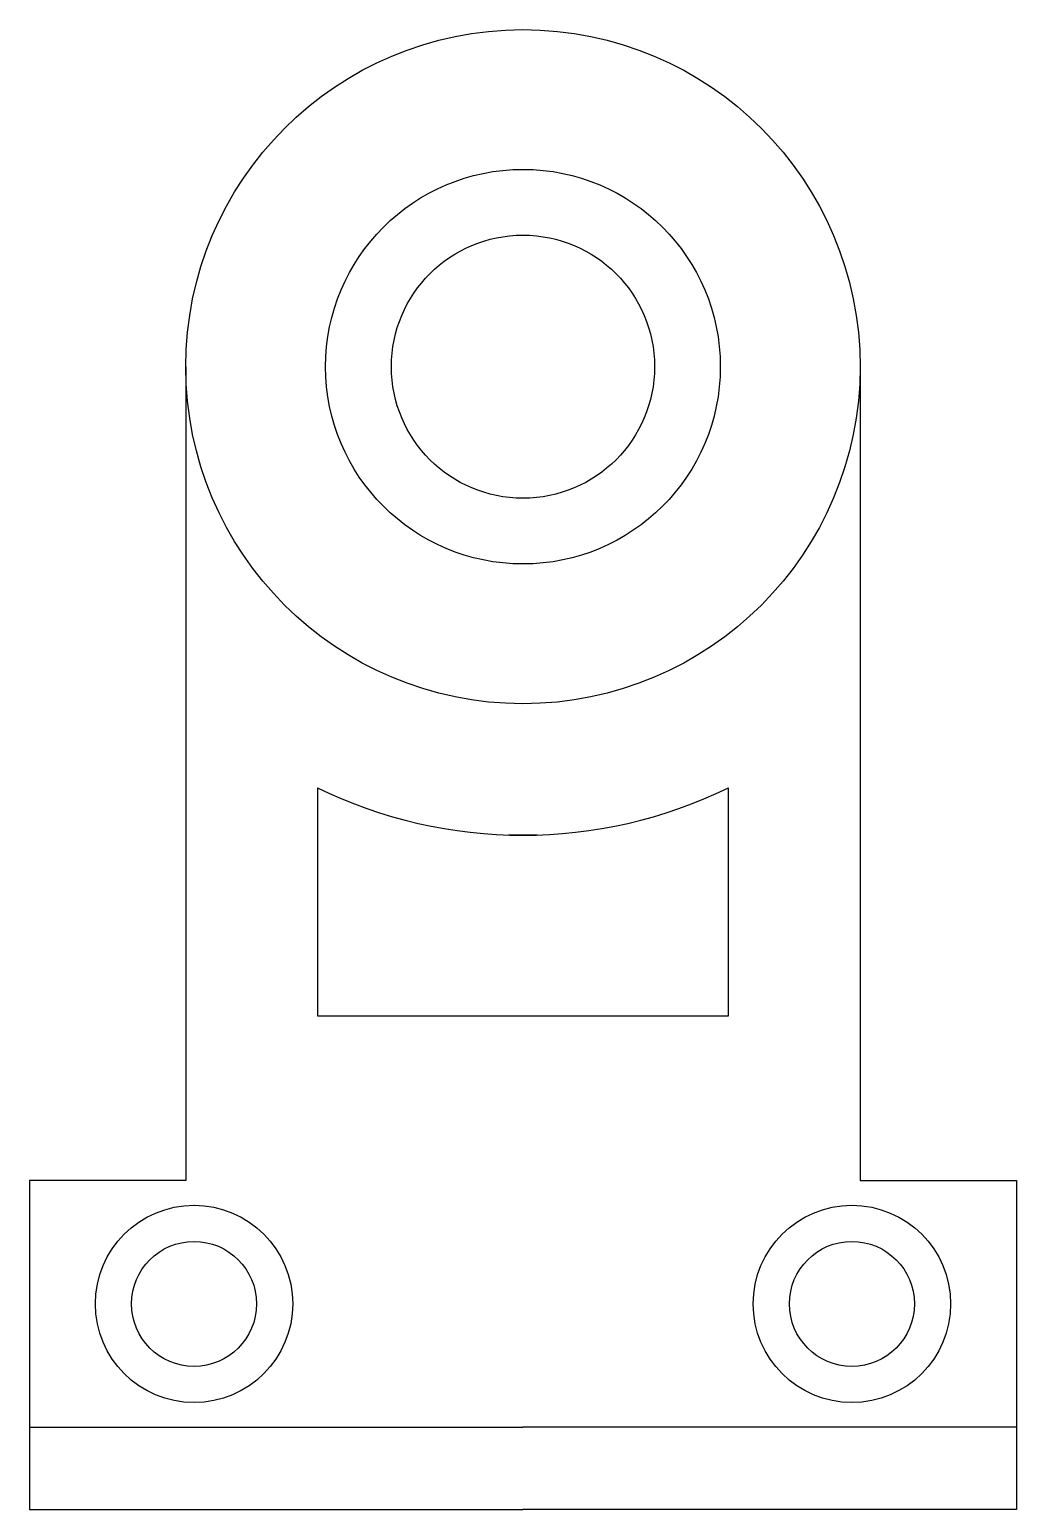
# Model space of a CAD drawing. Header units: millimetres. Extents: x 2749.1 to 2761.1, y 1983.8 to 2001.8.
import ezdxf

# ---------------------------------------------------------------- set-up
doc = ezdxf.new("R2010")
doc.units = ezdxf.units.MM

msp = doc.modelspace()

# ---------------------------------------------------------------- linework, layer by layer
for p, q in [((2751.036, 1997.701), (2751.036, 1987.801)), ((2759.236, 1997.701), (2759.236, 1987.801)), ((2755.136, 1992.004), (2755.136, 1992.001)), ((2751.036, 1987.801), (2749.136, 1987.801)), ((2749.136, 1987.801), (2749.136, 1983.801)), ((2759.236, 1987.801), (2761.136, 1987.801)), ((2761.136, 1987.801), (2761.136, 1983.801)), ((2749.136, 1984.801), (2755.136, 1984.801)), ((2761.136, 1984.801), (2755.136, 1984.801)), ((2749.136, 1983.801), (2755.136, 1983.801)), ((2761.136, 1983.801), (2755.136, 1983.801))]:
    msp.add_line(p, q)
for points in [[(2752.636, 1992.579), (2752.636, 1989.804), (2757.636, 1989.804), (2757.636, 1992.579)], [(2755.311, 1992.004), (2754.962, 1992.004)]]:
    msp.add_lwpolyline(points)
for centre, radius in [((2755.136, 1997.701), 4.1), ((2755.136, 1997.701), 2.4), ((2755.136, 1997.701), 1.6), ((2751.136, 1986.301), 1.2), ((2759.136, 1986.301), 1.2), ((2751.136, 1986.301), 0.76), ((2759.136, 1986.301), 0.76)]:
    msp.add_circle(centre, radius)
msp.add_arc((2755.136, 1997.701), 5.7, 243.9856, 296.0144)

doc.saveas('drawing.dxf')
